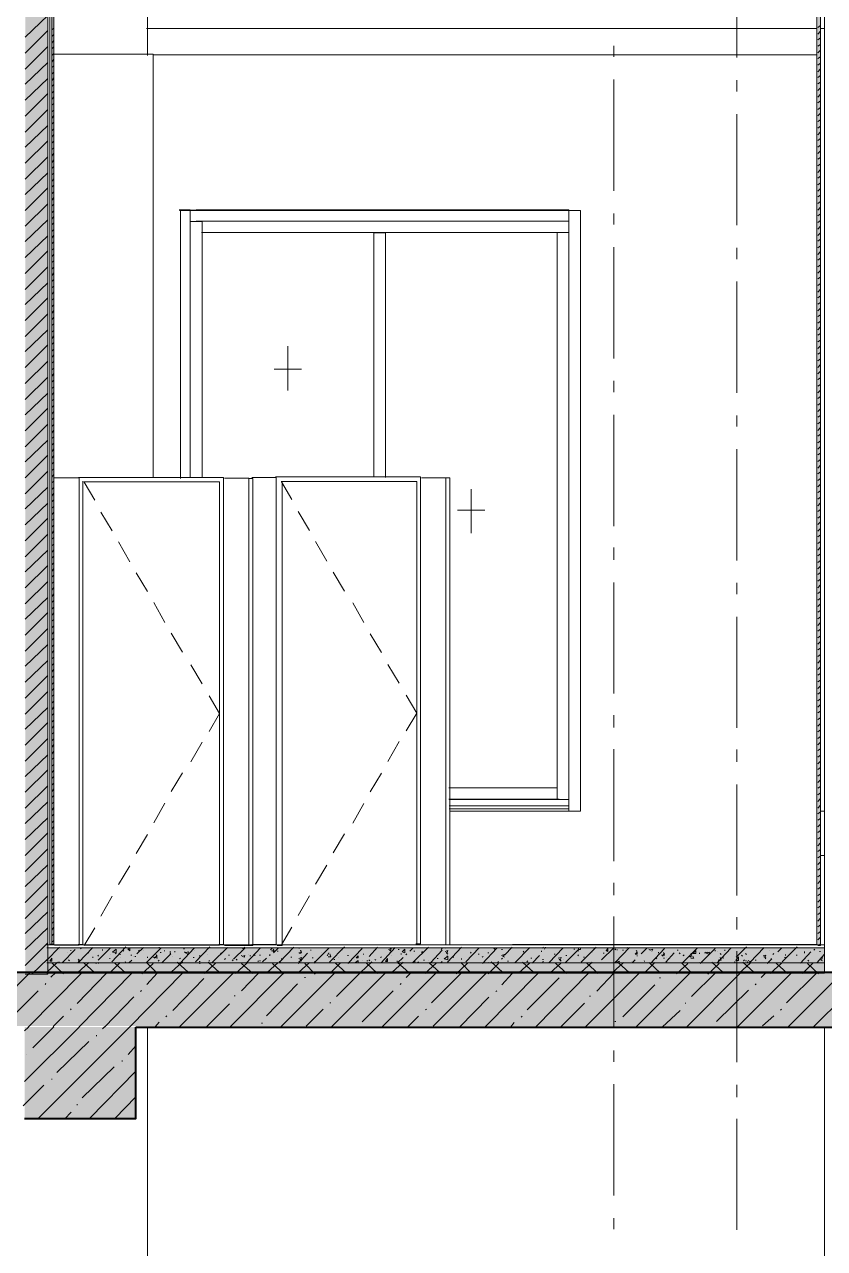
# Model space of a CAD drawing. Header units: millimetres. Extents: x -135211 to 49383, y -8033 to 228499.
# Drawn here: x -58795 to -55198, y 5476 to 10979 of the extents above; entities that cross this region are included whole.
import ezdxf

# ---------------------------------------------------------------- set-up
doc = ezdxf.new("R2010")
doc.units = ezdxf.units.MM
doc.layers.add('PDF _Геометрия', color=7, linetype='Continuous', true_color=0x1d1d1d)
doc.layers.add('PDF _Сплошная заливка', color=7, linetype='Continuous', true_color=0xffffff)

msp = doc.modelspace()

# ---------------------------------------------------------------- hatches: boundary and pattern name
at = {"layer": 'PDF _Сплошная заливка', "transparency": 33554559}
h = msp.add_hatch(color=256, dxfattribs=at)
h.paths.add_polyline_path([(-90915, 6475.5), (-90915, 6713.8), (-103545.3, 6713.8), (-103545.3, 6475.5)])
h.paths.add_polyline_path([(-5796.5, 6475.5), (-5796.5, 6713.8), (-26352.2, 6713.8), (-26352.2, 6475.5)])
h.paths.add_polyline_path([(-26398.8, 6475.5), (-26398.8, 6713.8), (-50899.8, 6713.8), (-50899.8, 6475.5)])
h.paths.add_polyline_path([(-50950.6, 6475.5), (-50950.6, 6713.8), (-77648.6, 6713.8), (-77648.6, 6475.5)])
h.paths.add_polyline_path([(-79718.6, 6475.5), (-79718.6, 6713.8), (-80167.3, 6713.8), (-80167.3, 6475.5)])
h.paths.add_polyline_path([(-80366.2, 6475.5), (-80366.2, 6713.8), (-82698.6, 6713.8), (-82698.6, 6475.5)])
h.paths.add_polyline_path([(-82897.6, 6475.5), (-82897.6, 6713.8), (-83397.1, 6713.8), (-83397.1, 6475.5)])

# ---------------------------------------------------------------- linework, layer by layer
at = {"layer": 'PDF _Геометрия', "color": 7, "lineweight": 9}
for points in [[(-58292.8, 11536.9), (-58242.2, 11536.9), (-58242.2, 10838.8), (-58242.2, 10957), (-58242.2, 11536.9)], [(-56599.9, 6842.4), (-55232.8, 6842.4), (-55232.8, 11540.9), (-58247, 11540.9)], [(-55228.1, 6837.8), (-55215.2, 6837.8), (-55215.2, 11536.9), (-55228.1, 11536.9)], [(-55215.2, 8941.2), (-55215.2, 6841.6), (-55215.2, 11540.3), (-55219.5, 11540.3)], [(-55214.4, 11540.1), (-55197.7, 11540.1), (-55197.7, 7209.4)], [(-55592.5, 10830.5), (-55592.5, 11330)], [(-58791.2, 6709.9), (-58689.7, 6709.9), (-58689.7, 11129.8), (-58791.2, 11129.8)], [(-55197.7, 11133.8), (-55197.7, 6714), (-58694.2, 6714)], [(-58680.9, 11136.8), (-58680.9, 6844.4)], [(-58680.9, 6844.1), (-58672.2, 6844.1), (-58672.2, 11136.5), (-58680.9, 11136.5)], [(-58672.1, 6843.7), (-58663.4, 6843.7), (-58663.4, 11136.2), (-58672.1, 11136.2)], [(-55197.7, 10960.1), (-55214.4, 10960.1), (-55197.7, 10960.1), (-55197.7, 7442.5), (-55214.4, 7442.5)], [(-58215.9, 8944.8), (-58215.9, 10845.4), (-58664.5, 10845.4)], [(-58663.4, 10843.9), (-58663.4, 9904.6)], [(-55232.8, 10842.5), (-58213, 10842.5)], [(-56145.3, 10832.7), (-56145.3, 10883.3)], [(-55232.8, 10592.8), (-55232.8, 10893.2)], [(-55219.5, 6841.6), (-55215.2, 6841.6), (-55215.2, 10842.2)], [(-55215.2, 10892.9), (-55215.2, 10592.4)], [(-55197.7, 10591.6), (-55197.7, 10892.1)], [(-56145.3, 10231.3), (-56145.3, 10731.1)], [(-55592.5, 10678.2), (-55592.5, 10728.6)], [(-55592.5, 10076.8), (-55592.5, 10576.3)], [(-58049.2, 10145.2), (-58049.2, 10069.1), (-58049.2, 8943.1), (-58049.2, 10069.1), (-58049.2, 10094.5), (-58049.2, 10145.2), (-58099.9, 10145.2)], [(-56345.4, 10143.1), (-56294.4, 10143.1), (-56294.4, 10067.1), (-56294.4, 8793.1), (-56294.4, 7518.6), (-56294.4, 7442.7), (-56294.4, 10143.1), (-58097.9, 10143.1), (-56294.4, 10143.1), (-56294.4, 7442.7), (-56882.8, 7442.7)], [(-58093.1, 10139.5), (-58093.1, 10063), (-58093.1, 8937.2)], [(-58022.9, 10144.7), (-58048.3, 10144.7)], [(-57198.1, 10144.9), (-58023.5, 10144.9)], [(-56373.4, 10145.7), (-57198.8, 10145.7)], [(-56372.5, 10144.9), (-56347.1, 10144.9), (-56347.1, 10093.9), (-56372.5, 10093.9)], [(-56347.1, 7444.4), (-56347.1, 7520.3), (-56347.1, 8794.4), (-56347.1, 10068.9), (-56347.1, 10144.9)], [(-56145.3, 10079.1), (-56145.3, 10129.7)], [(-58022.9, 10093.5), (-58048.3, 10093.5)], [(-57996.6, 10042.3), (-57996.6, 10093.1), (-58047.3, 10093.1)], [(-58023.5, 10094.1), (-57198.1, 10094.1), (-57998.3, 10094.1)], [(-57996.6, 10093.1), (-57996.6, 10067.7), (-57996.6, 8941.4)], [(-56373.4, 10094.8), (-57198.8, 10094.8)], [(-57197.7, 10093.9), (-56347.1, 10093.9), (-56347.1, 10043.5), (-57197.7, 10043.5)], [(-57198.1, 10043.7), (-57998.3, 10043.7)], [(-57224.5, 10044.2), (-57224.5, 8943.6)], [(-57222.7, 10042.8), (-57171.8, 10042.8), (-57171.8, 8941.9)], [(-56886.5, 7547.4), (-56399.7, 7547.4), (-56399.7, 7496.5), (-56886.5, 7496.5), (-56399.7, 7496.5), (-56399.7, 8796.1), (-56399.7, 10044.9)], [(-56398, 10043.5), (-56347.1, 10043.5), (-56347.1, 8794.4), (-56347.1, 7494.8), (-56884.6, 7494.8)], [(-56145.3, 9477.7), (-56145.3, 9977.5)], [(-55592.5, 9924.4), (-55592.5, 9975.3)], [(-55592.5, 9323.5), (-55592.5, 9823)], [(-57610.5, 9532.8), (-57610.5, 9333.8)], [(-57549.1, 9429.5), (-57671.6, 9429.5)], [(-56145.3, 9325.5), (-56145.3, 9376.1)], [(-56145.3, 8724.1), (-56145.3, 9223.9)], [(-55592.5, 9171.1), (-55592.5, 9221.6)], [(-55592.5, 8569.7), (-55592.5, 9069.2)], [(-58694.2, 6828.4), (-55197.7, 6828.4), (-55197.7, 6841.3), (-55197.7, 8940.9)], [(-58663.4, 8943.3), (-58663.4, 6843.7)], [(-58659.3, 6840.4), (-58549.3, 6840.4), (-58549.3, 8940), (-58659.3, 8940)], [(-58531.8, 6843.3), (-58531.8, 8926), (-58531.8, 6843.3), (-58552.9, 6843.3)], [(-58552, 8942.1), (-57900.1, 8942.1), (-57900.1, 6842.7), (-57921.3, 6842.7)], [(-58549.3, 6840.4), (-58549.3, 8940)], [(-58527.3, 6839.4), (-57917.6, 6839.4), (-57917.6, 8922.2), (-58527.3, 8922.2), (-57917.6, 8922.2), (-57917.6, 6839.4)], [(-58525.9, 8920.9), (-58479.1, 8840.2)], [(-57900.1, 6842.7), (-57900.1, 8942.1)], [(-57896.1, 6838.7), (-57786, 6838.7), (-57786, 8938.5), (-57896.1, 8938.5)], [(-57785.6, 6838.4), (-57768.4, 6838.4), (-57768.4, 8938.2), (-57785.6, 8938.2)], [(-57773, 6842.8), (-57663.2, 6842.8), (-57663.2, 8942.3), (-57773, 8942.3)], [(-57666, 8944.6), (-57013.9, 8944.6), (-57013.9, 6845.3), (-57034.9, 6845.3)], [(-57663.2, 6842.8), (-57663.2, 8942.3)], [(-57636.8, 6838.2), (-57636.8, 8920.8), (-57636.8, 6838.2), (-57658.2, 6838.2)], [(-57640.8, 6841.6), (-57031.4, 6841.6), (-57031.4, 8924.6), (-57640.8, 8924.6), (-57031.4, 8924.6), (-57031.4, 6841.6)], [(-57639.4, 8923.1), (-57593, 8842.8)], [(-57013.9, 6845.3), (-57013.9, 8944.6)], [(-57009.8, 6841.4), (-56899.8, 6841.4), (-56899.8, 8941.1), (-57009.8, 8941.1)], [(-56899.1, 6841), (-56882.3, 6841), (-56882.3, 8940.6), (-56899.1, 8940.6)], [(-55232.8, 6842.4), (-55232.8, 8941.9)], [(-56785.8, 8890.4), (-56785.8, 8691.6)], [(-58451.1, 8786.6), (-58400.2, 8702.2)], [(-57564.6, 8788.9), (-57514, 8704.4)], [(-56724.3, 8795.2), (-56847.3, 8795.2)], [(-58372.2, 8652.6), (-58321.2, 8563.5)], [(-57485.7, 8655), (-57435, 8566.2)], [(-56145.3, 8571.9), (-56145.3, 8627.2)], [(-58292.8, 8514), (-58242.2, 8429.3)], [(-57406.8, 8516.4), (-57356.1, 8431.7)], [(-56145.3, 7971), (-56145.3, 8470.3)], [(-55592.5, 8417.3), (-55592.5, 8468.3)], [(-58213.9, 8379.7), (-58163.3, 8290.9)], [(-57319.1, 8378.1), (-57268.3, 8289.6)], [(-55592.5, 7816.4), (-55592.5, 8315.9)], [(-58135, 8241.7), (-58084.3, 8156.9)], [(-57240.2, 8240.1), (-57189.4, 8155.3)], [(-58047.3, 8099.3), (-57996.6, 8014.4)], [(-57161.3, 8101.5), (-57110.4, 8017)], [(-57964.3, 7960.9), (-57917.6, 7880.6), (-57964.3, 7800.2)], [(-57078.2, 7963.7), (-57031.4, 7883.3), (-57078.2, 7802.9)], [(-56145.3, 7818.3), (-56145.3, 7873.6)], [(-57996.6, 7751.8), (-58047.3, 7663.2)], [(-57110.4, 7754.6), (-57161.3, 7665.5)], [(-56145.3, 7217.4), (-56145.3, 7720.9)], [(-55592.5, 7664), (-55592.5, 7718.8)], [(-58084.3, 7614.9), (-58135, 7530.6)], [(-57189.4, 7613.3), (-57240.2, 7528.9)], [(-55592.5, 7062.6), (-55592.5, 7562.1)], [(-56390.9, 7496.2), (-56399.4, 7496.2)], [(-56398, 7494.8), (-56347.1, 7494.8), (-56359.8, 7494.8)], [(-58163.3, 7478.3), (-58213.9, 7389.4)], [(-57268.3, 7476.6), (-57319.1, 7387.7)], [(-56347.1, 7452.8), (-56884.6, 7452.8)], [(-58242.2, 7337), (-58292.8, 7252.4)], [(-57356.1, 7340), (-57406.8, 7255.3)], [(-55197.7, 7243.4), (-55214.4, 7243.4)], [(-58321.2, 7196.3), (-58372.2, 7111.7)], [(-57435, 7198.6), (-57485.7, 7114)], [(-56145.3, 7064.7), (-56145.3, 7120)], [(-58400.2, 7059.6), (-58451.1, 6970.6)], [(-57514, 7061.9), (-57564.6, 6973.2)], [(-56145.3, 6468.1), (-56145.3, 6967.8)], [(-55592.5, 6910.3), (-55592.5, 6965.5)], [(-58479.1, 6918.3), (-58525.9, 6838.1)], [(-57593, 6920.9), (-57639.4, 6840.7)], [(-55197.7, 6841.3), (-58694.2, 6841.3)], [(-58689.7, 6837), (-58689.7, 6824.2), (-58689.7, 6756.6), (-58689.7, 6709.9)], [(-55197.7, 6714), (-55197.7, 6760.5), (-55197.7, 6828.4)], [(-55592.5, 6313.6), (-55592.5, 6813.1)], [(-55197.7, 6760.5), (-58694.2, 6760.5)], [(-58242.2, 3337.2), (-58242.2, 6469.7), (-58242.2, 3337.2), (-58843.3, 3337.2)], [(-58093.1, 6469), (-58292.2, 6469)], [(-55197.7, 3340.5), (-55197.7, 6472.8), (-55197.7, 3340.5), (-58245.8, 3340.5)], [(-55197.7, 6472.8), (-58046.7, 6472.8)], [(-56145.3, 6315.8), (-56145.3, 6366.4)], [(-56145.3, 5714.4), (-56145.3, 6214.2)], [(-55592.5, 6157), (-55592.5, 6211.7)], [(-55592.5, 5559.9), (-55592.5, 6059.4)], [(-56145.3, 5562.2), (-56145.3, 5612.8)]]:
    msp.add_lwpolyline(points, dxfattribs=at)
at = {"layer": 'PDF _Геометрия', "lineweight": 9}
for points in [[(-58791.2, 10922.3), (-58689.7, 11019.6)], [(-58791.2, 10850), (-58689.7, 10952)], [(-58791.2, 10778.3), (-58689.7, 10879.7)], [(-58791.2, 10710.6), (-58689.7, 10808)], [(-58791.2, 10638.4), (-58689.7, 10735.7)], [(-58791.2, 10566.6), (-58689.7, 10668.1)], [(-58791.2, 10494.8), (-58689.7, 10596.3)], [(-58791.2, 10426.7), (-58689.7, 10524.1)], [(-58791.2, 10354.9), (-58689.7, 10456.4)], [(-58791.2, 10283.1), (-58689.7, 10384.6)], [(-58791.2, 10215), (-58689.7, 10312.4)], [(-58791.2, 10143.3), (-58689.7, 10244.7)], [(-58791.2, 10071.5), (-58689.7, 10173)], [(-58791.2, 10003.4), (-58689.7, 10100.7)], [(-58791.2, 9931.6), (-58689.7, 10029)], [(-58791.2, 9859.8), (-58689.7, 9961.3)], [(-58791.2, 9787.6), (-58689.7, 9889.1)], [(-58791.2, 9719.9), (-58689.7, 9817.3)], [(-58791.2, 9647.7), (-58689.7, 9749.6)], [(-58791.2, 9575.9), (-58689.7, 9677.4)], [(-58791.2, 9508.3), (-58689.7, 9605.6)], [(-58791.2, 9436), (-58689.7, 9538)], [(-58791.2, 9364.2), (-58689.7, 9465.7)], [(-58791.2, 9292.5), (-58689.7, 9394)], [(-58791.2, 9224.4), (-58689.7, 9321.7)], [(-58791.2, 9152.6), (-58689.7, 9254.1)], [(-58791.2, 9080.8), (-58689.7, 9182.3)], [(-58791.2, 9012.7), (-58689.7, 9110.1)], [(-58791.2, 8940.9), (-58689.7, 9042.4)], [(-58791.2, 8869.1), (-58689.7, 8970.6)], [(-58791.2, 8801), (-58689.7, 8898.4)], [(-58791.2, 8729.2), (-58689.7, 8826.6)], [(-58791.2, 8657.5), (-58689.7, 8759)], [(-58791.2, 8585.2), (-58689.7, 8686.7)], [(-58791.2, 8517.6), (-58689.7, 8615)], [(-58791.2, 8445.8), (-58689.7, 8547.3)], [(-58791.2, 8373.6), (-58689.7, 8475.1)], [(-58791.2, 8305.9), (-58689.7, 8403.3)], [(-58791.2, 8234.1), (-58689.7, 8335.6)], [(-58791.2, 8161.9), (-58689.7, 8263.4)], [(-58791.2, 8094.2), (-58689.7, 8191.6)], [(-58791.2, 8022.5), (-58689.7, 8119.8)], [(-58791.2, 7950.2), (-58689.7, 8051.7)], [(-58791.2, 7878.5), (-58689.7, 7980)], [(-58791.2, 7810.8), (-58689.7, 7908.2)], [(-58791.2, 7738.6), (-58689.7, 7840.1)], [(-58791.2, 7666.8), (-58689.7, 7768.3)], [(-58791.2, 7598.7), (-58689.7, 7696.1)], [(-58791.2, 7526.9), (-58689.7, 7628.4)], [(-58791.2, 7455.1), (-58689.7, 7556.6)], [(-58791.2, 7387), (-58689.7, 7484.4)], [(-58791.2, 7315.2), (-58689.7, 7412.6)], [(-58791.2, 7243.5), (-58689.7, 7344.9)], [(-58791.2, 7171.2), (-58689.7, 7272.7)], [(-58791.2, 7103.6), (-58689.7, 7200.9)], [(-58791.2, 7031.8), (-58689.7, 7133.3)], [(-58791.2, 6959.6), (-58689.7, 7061)], [(-58791.2, 6891.9), (-58689.7, 6989.3)], [(-58791.2, 6820.1), (-58689.7, 6917.5)], [(-58791.2, 6747.9), (-58689.7, 6849.4)], [(-58696.6, 6771.2), (-58637.1, 6830.2)], [(-58551.6, 6761.9), (-58487.9, 6829.3)], [(-58544.7, 6827.2), (-58540.6, 6823.1)], [(-58464, 6771.7), (-58409, 6826.8)], [(-58402.1, 6764.6), (-58338.8, 6832.5)], [(-58289.2, 6800), (-58259.8, 6829.9)], [(-58286.1, 6826.6), (-58286.1, 6826.6)], [(-58248.5, 6759.7), (-58180.8, 6827.4)], [(-58189.6, 6827.2), (-58189.6, 6831.3)], [(-58110.6, 6828.9), (-58110.6, 6828.9)], [(-58095.3, 6758.4), (-58031.7, 6826.2)], [(-58025.2, 6764.4), (-57961.5, 6831.8)], [(-57950.4, 6761.4), (-57882.5, 6829.4)], [(-57854.4, 6776.2), (-57803.5, 6826.6), (-57816, 6826.6)], [(-57812.3, 6822.7), (-57812.3, 6827.3)], [(-57803.5, 6826.6), (-57807.7, 6830.8)], [(-57796.8, 6760.8), (-57733.4, 6828.4)], [(-57689, 6818.1), (-57680.7, 6826.4)], [(-57675.7, 6804.6), (-57654.4, 6826)], [(-57647.8, 6763.5), (-57584.2, 6831.2)], [(-57562, 6826.2), (-57557.9, 6826.2)], [(-57494.1, 6758.7), (-57426.3, 6826.1)], [(-57424, 6763.9), (-57356.1, 6831.8)], [(-57340.5, 6757.9), (-57277.1, 6825.4)], [(-57245.1, 6788.5), (-57206.9, 6830.9)], [(-57191.4, 6760.8), (-57127.9, 6828.5)], [(-57158.1, 6820.7), (-57145.5, 6824.9), (-57149.7, 6816)], [(-57061.6, 6813.2), (-57049, 6825.8)], [(-57046.6, 6763.4), (-56978.8, 6831.2)], [(-56921.6, 6820.8), (-56917.4, 6825)], [(-56899.8, 6825), (-56899.8, 6825)], [(-56893.4, 6762.8), (-56829.6, 6830.2)], [(-56809.8, 6764.3), (-56750.7, 6828.1)], [(-56735.1, 6757.5), (-56671.7, 6825.6)], [(-56684.7, 6825.5), (-56680.5, 6821.3)], [(-56635.3, 6796.9), (-56601.5, 6830.7)], [(-56590.3, 6760.8), (-56522.5, 6828.5)], [(-56465.4, 6825.8), (-56461.1, 6830)], [(-56456.6, 6821.6), (-56452.3, 6830.1)], [(-56437, 6759.8), (-56373.4, 6827.3)], [(-56303.2, 6821.1), (-56303.2, 6825.3)], [(-56302.9, 6820.7), (-56294.4, 6820.7), (-56294.4, 6825)], [(-56291.8, 6762.8), (-56224.2, 6830.3)], [(-56233, 6826.4), (-56233, 6822.1)], [(-56200.1, 6773), (-56145.3, 6827.8)], [(-56138.5, 6761.9), (-56075.1, 6829.6)], [(-56088.1, 6825.7), (-56083.8, 6829.9)], [(-56021.7, 6801.4), (-55996.1, 6826.9)], [(-55980.7, 6756.6), (-55917.1, 6824.4)], [(-55835.9, 6759.7), (-55768, 6827.2)], [(-55756.5, 6757), (-55689, 6825)], [(-55682.1, 6758.5), (-55618.8, 6826.6)], [(-55618.8, 6826.1), (-55618.8, 6826.1)], [(-55595.3, 6785.4), (-55548.6, 6831.6)], [(-55533.1, 6761.7), (-55469.6, 6829.4)], [(-55407.4, 6810.2), (-55390.7, 6826.9)], [(-55388.3, 6764.5), (-55320.5, 6832.3)], [(-58761.5, 6709.9), (-58689.7, 6777.6)], [(-58689.7, 6807.3), (-58689.7, 6807.3)], [(-58637.1, 6822), (-58637.1, 6822)], [(-58626, 6760.5), (-58566.9, 6819.6)], [(-58602, 6808.2), (-58602, 6808.2)], [(-58597.3, 6773.9), (-58593.2, 6769.8)], [(-58588.6, 6815.7), (-58584.4, 6815.7)], [(-58553.5, 6772.6), (-58549.3, 6776.7)], [(-58553.5, 6763.9), (-58549.3, 6772.1), (-58549.3, 6763.9)], [(-58540.6, 6823.1), (-58540.6, 6823.1)], [(-58509.6, 6804.7), (-58505.5, 6804.7)], [(-58487.9, 6787.6), (-58487.9, 6783)], [(-58465.7, 6790.2), (-58461.6, 6794.3)], [(-58444, 6819.8), (-58444, 6815.7)], [(-58413.1, 6780), (-58409, 6780)], [(-58409, 6797.4), (-58409, 6797.4)], [(-58386.8, 6804.7), (-58382.6, 6800.6)], [(-58365.1, 6795.8), (-58365.1, 6799.9)], [(-58365.1, 6783), (-58365.1, 6783)], [(-58351.7, 6816.3), (-58347.5, 6812.2)], [(-58325.3, 6760), (-58312.4, 6772.4)], [(-58316.6, 6794), (-58312.4, 6794)], [(-58303.7, 6789.1), (-58303.7, 6789.1)], [(-58299, 6788.8), (-58294.9, 6788.8)], [(-58281.5, 6813.4), (-58277.3, 6817.6)], [(-58259.8, 6817), (-58259.8, 6817)], [(-58242.2, 6787), (-58242.2, 6782.9)], [(-58220.1, 6786.6), (-58215.9, 6786.6)], [(-58215.4, 6785.1), (-58198.4, 6781), (-58202.5, 6798)], [(-58211.3, 6781.4), (-58198.4, 6793.9)], [(-58193.7, 6767.8), (-58189.6, 6772.4)], [(-58185, 6806.2), (-58180.8, 6806.2)], [(-58175.2, 6762), (-58137, 6800.2)], [(-58167.4, 6813.5), (-58163.3, 6813.5)], [(-58141.1, 6809), (-58137, 6809)], [(-58141.1, 6804.4), (-58137, 6804.4)], [(-58128.2, 6787.1), (-58128.2, 6787.1)], [(-58119.4, 6808.5), (-58119.4, 6812.6)], [(-58097.2, 6777.7), (-58093.1, 6781.9)], [(-58079.7, 6823.3), (-58075.5, 6823.3)], [(-58075.1, 6810.2), (-58066.8, 6801.9)], [(-58070.9, 6806.2), (-58058, 6810.4), (-58062.1, 6797.5)], [(-58070.9, 6806.5), (-58066.8, 6806.5)], [(-58035.8, 6783.8), (-58031.7, 6783.8)], [(-58031.7, 6817.9), (-58031.7, 6817.9)], [(-58009.5, 6791.4), (-58005.3, 6791.4)], [(-57970.3, 6798.8), (-57970.3, 6798.8)], [(-57935.2, 6776.1), (-57935.2, 6776.1)], [(-57913, 6800.9), (-57908.8, 6805)], [(-57895.4, 6775), (-57891.3, 6779.2)], [(-57877.9, 6795.4), (-57873.7, 6795.4)], [(-57860.4, 6773.7), (-57856.2, 6769.6)], [(-57842.8, 6777), (-57838.6, 6772.9)], [(-57821.1, 6814.5), (-57821.1, 6814.5)], [(-57820.6, 6793.1), (-57812.3, 6788.4)], [(-57816, 6788.7), (-57803.5, 6792.9), (-57807.7, 6784.5)], [(-57786, 6796.2), (-57786, 6796.2)], [(-57781.4, 6792.3), (-57777.2, 6792.3)], [(-57759.7, 6795.6), (-57759.7, 6791)], [(-57746.3, 6769.8), (-57742.1, 6765.6)], [(-57737.5, 6795.1), (-57733.4, 6795.1)], [(-57737.5, 6769.1), (-57733.4, 6769.1)], [(-57724.2, 6764), (-57707, 6780.6)], [(-57689.5, 6792.8), (-57693.7, 6792.8), (-57689.5, 6797)], [(-57684.4, 6813.8), (-57671.9, 6813.8), (-57676.1, 6822.1)], [(-57676.1, 6809.1), (-57671.9, 6813.3)], [(-57658.6, 6813), (-57654.4, 6813)], [(-57641, 6778.8), (-57636.8, 6778.8)], [(-57597.1, 6785.5), (-57593, 6785.5)], [(-57565, 6757.8), (-57522.8, 6804.3)], [(-57561.6, 6804.7), (-57549.1, 6804.7), (-57553.3, 6817.7)], [(-57561.6, 6779.6), (-57549.1, 6783.8), (-57553.3, 6770.8)], [(-57557.5, 6801), (-57549.1, 6813.5)], [(-57557.5, 6775.4), (-57549.1, 6767.1)], [(-57549.1, 6792.6), (-57549.1, 6792.6)], [(-57509.4, 6816.5), (-57505.2, 6816.5)], [(-57500.6, 6782), (-57496.5, 6782)], [(-57461.4, 6806.1), (-57461.4, 6806.1)], [(-57434.6, 6792.2), (-57426.3, 6804.7)], [(-57430, 6787.9), (-57417.5, 6787.9), (-57421.7, 6800.4)], [(-57404.1, 6774.6), (-57399.9, 6774.6)], [(-57382.4, 6782.3), (-57382.4, 6782.3)], [(-57364.8, 6816.1), (-57364.8, 6816.1)], [(-57342.7, 6793), (-57338.5, 6793)], [(-57312.2, 6775.5), (-57312.2, 6775.5)], [(-57307.2, 6762.2), (-57294.6, 6770.6), (-57294.6, 6762.2)], [(-57277.1, 6770.5), (-57277.1, 6770.5)], [(-57272.5, 6799.2), (-57268.3, 6799.2)], [(-57255, 6769.7), (-57250.8, 6769.7)], [(-57246.2, 6773.4), (-57242, 6769.2)], [(-57219.9, 6775.9), (-57215.7, 6771.8)], [(-57193.6, 6783.7), (-57189.4, 6787.9)], [(-57154.3, 6808.6), (-57154.3, 6808.6)], [(-57153.9, 6816.5), (-57145.5, 6812.3)], [(-57145.5, 6795), (-57145.5, 6795)], [(-57118.1, 6759.7), (-57092.8, 6784.9)], [(-57114.6, 6819.5), (-57110.4, 6819.5)], [(-57101.6, 6797.6), (-57101.6, 6801.8)], [(-57079.5, 6796.9), (-57075.3, 6801.2)], [(-57048.6, 6761.7), (-57040.2, 6770.2), (-57040.2, 6761.7)], [(-57044.4, 6812.7), (-57040.2, 6812.7)], [(-57009.3, 6807), (-57005.1, 6811.2)], [(-57000.5, 6772.8), (-56996.3, 6772.8)], [(-56978.8, 6772.3), (-56978.8, 6772.3)], [(-56968.4, 6761.9), (-56917.4, 6816.6)], [(-56939.1, 6779.2), (-56934.9, 6779.2)], [(-56903.7, 6811), (-56891, 6815.2), (-56895.3, 6802.6)], [(-56899.5, 6807.2), (-56891, 6798.8)], [(-56895.3, 6790.4), (-56891, 6790.4)], [(-56868.9, 6785.2), (-56864.7, 6785.2)], [(-56829.6, 6775.4), (-56829.6, 6779.6)], [(-56790, 6808.3), (-56785.8, 6804.1)], [(-56754.9, 6798.5), (-56750.7, 6798.5)], [(-56737.3, 6785), (-56733.1, 6789.2)], [(-56711, 6805.2), (-56706.8, 6805.2)], [(-56649.6, 6819.6), (-56645.4, 6819.6)], [(-56649.6, 6777.4), (-56645.4, 6781.6)], [(-56649.3, 6793.8), (-56636.6, 6798.1), (-56640.8, 6789.6)], [(-56645.4, 6799), (-56645.4, 6799)], [(-56645.1, 6790.1), (-56636.6, 6785.9)], [(-56553.1, 6808.5), (-56548.9, 6812.8)], [(-56535.5, 6764.9), (-56531.3, 6769.2)], [(-56518, 6781.5), (-56513.8, 6781.5)], [(-56512.6, 6759.3), (-56478.7, 6793.1)], [(-56469.9, 6809.2), (-56469.9, 6813.5)], [(-56465.4, 6775.4), (-56461.1, 6775.4)], [(-56412.7, 6799), (-56408.5, 6799)], [(-56394.9, 6781), (-56382.1, 6784.7), (-56386.4, 6772.5)], [(-56390.6, 6776.7), (-56382.1, 6768.2)], [(-56373.4, 6776.8), (-56373.4, 6776.8)], [(-56362.6, 6761.2), (-56303.2, 6820.6)], [(-56360.1, 6792.6), (-56355.8, 6792.6)], [(-56325, 6821.3), (-56320.7, 6821.3)], [(-56307.4, 6816.8), (-56303.2, 6812.6)], [(-56307.4, 6791.4), (-56303.2, 6795.6)], [(-56281.1, 6786.1), (-56276.9, 6786.1)], [(-56246, 6809.7), (-56241.8, 6809.7)], [(-56193.4, 6803.9), (-56189.1, 6803.9)], [(-56140.7, 6822.8), (-56136.5, 6818.5)], [(-56132, 6818.7), (-56127.7, 6818.7)], [(-56105.6, 6817.8), (-56101.4, 6817.8)], [(-56061.5, 6761), (-56048.7, 6773.8)], [(-56044.2, 6815.6), (-56040, 6811.4)], [(-56040, 6789.6), (-56040, 6793.8)], [(-56013.6, 6772.1), (-56013.6, 6772.1)], [(-55987.1, 6821.6), (-55978.5, 6817.4)], [(-55982.6, 6817.6), (-55969.8, 6821.8), (-55974, 6813.3)], [(-55956.5, 6778.6), (-55952.2, 6782.9)], [(-55943.4, 6808.2), (-55943.4, 6803.9)], [(-55929.9, 6794.1), (-55917.1, 6794.1), (-55921.4, 6806.9)], [(-55925.7, 6790.3), (-55917.1, 6803.1)], [(-55921.4, 6781.7), (-55917.1, 6781.7)], [(-55911.2, 6762.8), (-55873.3, 6805.5)], [(-55908.4, 6785.7), (-55908.4, 6785.7)], [(-55899.6, 6781.2), (-55899.6, 6781.2)], [(-55860, 6817.3), (-55855.7, 6817.3)], [(-55851.2, 6804.7), (-55846.9, 6800.5)], [(-55838.2, 6792.1), (-55838.2, 6792.1)], [(-55833.7, 6791.4), (-55829.4, 6795.7)], [(-55802.8, 6785.6), (-55794.3, 6793.7)], [(-55798.6, 6802.7), (-55794.3, 6798.4)], [(-55798.3, 6781.6), (-55785.5, 6781.6), (-55789.8, 6789.6)], [(-55759.2, 6805.5), (-55759.2, 6801.3)], [(-55737.2, 6805.3), (-55732.9, 6805.3)], [(-55732.7, 6808.8), (-55724.1, 6800.3)], [(-55728.4, 6805), (-55724.1, 6808.8)], [(-55728.2, 6804.3), (-55715.3, 6808.6), (-55719.6, 6796.3)], [(-55689, 6816.5), (-55689, 6812.2)], [(-55680.2, 6812), (-55680.2, 6812)], [(-55675.5, 6772.5), (-55662.7, 6772.5), (-55667, 6784.9)], [(-55671.2, 6768.7), (-55662.7, 6781.1)], [(-55667, 6802), (-55662.7, 6797.7)], [(-55653.9, 6784.7), (-55653.9, 6780.4)], [(-55645.1, 6814.4), (-55645.1, 6818.7)], [(-55570.5, 6794.9), (-55566.2, 6790.6)], [(-55561.7, 6768.9), (-55557.4, 6773.2)], [(-55552.9, 6802.1), (-55548.6, 6797.8)], [(-55544.1, 6763.8), (-55539.8, 6772.4)], [(-55509, 6771.6), (-55504.7, 6771.6)], [(-55473.9, 6791.3), (-55469.6, 6791.3)], [(-55473.8, 6791.1), (-55460.9, 6795.4), (-55465.2, 6786.8)], [(-55469.5, 6787.3), (-55460.9, 6783), (-55465.2, 6778.7)], [(-55455.5, 6756.7), (-55434.6, 6778.1), (-55438.8, 6778.1)], [(-55443.3, 6816), (-55443.3, 6816)], [(-55430.1, 6798), (-55425.8, 6802.3)], [(-55377.4, 6784.1), (-55373.1, 6784.1)], [(-55373.1, 6792.7), (-55373.1, 6797)], [(-55324.8, 6795), (-55320.5, 6795)], [(-55305.5, 6759.1), (-55259.1, 6809.8)], [(-55289.7, 6810.2), (-55285.4, 6810.2)], [(-55289.7, 6805.9), (-55285.4, 6805.9)], [(-55285.4, 6784.4), (-55285.4, 6784.4)], [(-55272.2, 6771.7), (-55267.8, 6767.8)], [(-55245.8, 6817.6), (-55241.5, 6821.9)], [(-55231.6, 6760.5), (-55197.7, 6798.8)], [(-55219.5, 6811.9), (-55215.2, 6811.9)], [(-55219.3, 6777.8), (-55206.4, 6782.1), (-55210.7, 6773.5)], [(-55215, 6774), (-55206.4, 6769.7)], [(-59009.8, 6475.2), (-58768.7, 6716.3)], [(-58696.6, 6716.2), (-58645.9, 6762.9)], [(-58675.7, 6695.6), (-58654.6, 6716.6)], [(-58619.5, 6711.4), (-58670.3, 6758.1)], [(-58641.2, 6763), (-58637.1, 6763)], [(-58556.3, 6715.8), (-58505.5, 6762.1)], [(-58479.1, 6714.8), (-58530, 6761.5)], [(-58479.1, 6761.5), (-58479.1, 6761.5)], [(-58474.4, 6756.7), (-58461.6, 6761.3), (-58461.6, 6756.7)], [(-58411.5, 6715), (-58365.1, 6761.4)], [(-58338.8, 6714), (-58389.7, 6760.9)], [(-58342.9, 6765.5), (-58338.8, 6760.9)], [(-58321.2, 6472.4), (-58084.3, 6713.9)], [(-58266.5, 6710.2), (-58215.9, 6756.7)], [(-58244.9, 6662.7), (-58198.4, 6713.3), (-58244.9, 6760.3)], [(-58135, 6717.6), (-58084.3, 6764.1)], [(-58058, 6716.8), (-58108.7, 6763.3)], [(-58097.5, 6472.8), (-57856.2, 6714.1)], [(-58009.5, 6766), (-58005.3, 6766)], [(-58009.5, 6757.7), (-58005.3, 6761.9), (-58005.3, 6757.7)], [(-57986, 6712.9), (-57935.2, 6759.5)], [(-57917.6, 6716.1), (-57968.4, 6762.8)], [(-57965.6, 6768.5), (-57961.5, 6768.5)], [(-57869.2, 6473.6), (-57628.1, 6714.7)], [(-57865, 6761.5), (-57865, 6761.5)], [(-57845.7, 6712.2), (-57794.8, 6758.9)], [(-57768.4, 6711.6), (-57819.4, 6757.8)], [(-57818.5, 6634.1), (-57742.1, 6714.2)], [(-57705.4, 6715.6), (-57654.4, 6762)], [(-57628.1, 6711), (-57679.1, 6757.3)], [(-57649.8, 6766.5), (-57645.6, 6762.3)], [(-57641.3, 6473.7), (-57399.9, 6715.1)], [(-57564.6, 6715), (-57514, 6761.4)], [(-57562, 6767.2), (-57557.9, 6763)], [(-57487.7, 6709.9), (-57534.1, 6756.8)], [(-57491.9, 6765.2), (-57487.7, 6765.2)], [(-57420.1, 6714.3), (-57373.6, 6760.8)], [(-57413, 6474.3), (-57171.8, 6715.4)], [(-57347.3, 6713.5), (-57398, 6760)], [(-57391.6, 6609.4), (-57285.9, 6715.1)], [(-57303.4, 6758.6), (-57303.4, 6758.6)], [(-57284, 6717.4), (-57233.2, 6764)], [(-57206.9, 6712.9), (-57257.7, 6759.1)], [(-57185.1, 6474.6), (-56943.7, 6716)], [(-57143.7, 6716.7), (-57092.8, 6763.4)], [(-57119.2, 6768.7), (-57119.2, 6764.5)], [(-57066.5, 6716.1), (-57117.4, 6762.3)], [(-57078.8, 6694.6), (-57057.8, 6715.6)], [(-57026.9, 6765.4), (-57022.7, 6761.2)], [(-56994.7, 6711.8), (-56943.7, 6758.6)], [(-56926.1, 6715.5), (-56977.2, 6761.9)], [(-56965, 6580.5), (-56829.6, 6715.9)], [(-56956.8, 6474.8), (-56715.6, 6716.5)], [(-56921.6, 6761.9), (-56917.4, 6766.1)], [(-56853.9, 6711.2), (-56803.3, 6758.1)], [(-56785.8, 6714.5), (-56832.2, 6761.4)], [(-56709.4, 6710.6), (-56662.9, 6757.5)], [(-56706.8, 6762.5), (-56706.8, 6762.5)], [(-56706.8, 6762.5), (-56706.8, 6762.5)], [(-56645.4, 6717.7), (-56696.1, 6764.7)], [(-56667.1, 6761.3), (-56662.9, 6765.5)], [(-56623.3, 6768.1), (-56619, 6768.1)], [(-56573.3, 6714.2), (-56522.5, 6760.8)], [(-56505, 6717.1), (-56555.8, 6763.7)], [(-56465.4, 6762.7), (-56461.1, 6766.9)], [(-56433.1, 6713.6), (-56382.1, 6759.8)], [(-56355.8, 6712.4), (-56406.7, 6759.1)], [(-56292.8, 6716.7), (-56241.8, 6763)], [(-56272.7, 6472.5), (-56031.2, 6714)], [(-56215.4, 6711.9), (-56266.5, 6758.6)], [(-56152, 6716), (-56101.4, 6762.4)], [(-56136.5, 6767.9), (-56136.5, 6763.7)], [(-56131.7, 6763.5), (-56118.9, 6767.8), (-56123.2, 6759.3)], [(-56075.1, 6715.1), (-56125.7, 6761.9)], [(-56066.3, 6765.9), (-56066.3, 6765.9)], [(-56044.3, 6472.9), (-55803.1, 6714.2)], [(-56009.1, 6767.6), (-56004.9, 6767.6)], [(-56007.4, 6715.4), (-55961, 6761.8)], [(-55934.7, 6714.5), (-55985.4, 6761)], [(-55862.6, 6710.6), (-55811.8, 6757.2)], [(-55794.3, 6713.9), (-55840.8, 6760.5)], [(-55816.4, 6473.1), (-55574.9, 6714.6)], [(-55795.1, 6608.7), (-55689, 6714.2)], [(-55759.2, 6763.2), (-55759.2, 6763.2)], [(-55722.4, 6710), (-55671.5, 6756.6)], [(-55653.9, 6717.1), (-55704.8, 6763.7)], [(-55601.3, 6762.4), (-55601.3, 6766.7)], [(-55588, 6473.6), (-55346.8, 6714.8)], [(-55582.1, 6713.1), (-55531.1, 6759.8), (-55535.4, 6768.3)], [(-55513.5, 6716.5), (-55564.5, 6763.2)], [(-55552.9, 6768.7), (-55548.6, 6768.7)], [(-55481.9, 6693.8), (-55460.9, 6714.8)], [(-55441.3, 6712.8), (-55390.7, 6759.1)], [(-55364.4, 6711.8), (-55415, 6758.6)], [(-55368.1, 6579.7), (-55232.8, 6715.1)], [(-55360.1, 6474.3), (-55118.7, 6715.2)], [(-55296.7, 6712.1), (-55250.3, 6758.4)], [(-55224, 6711.1), (-55274.7, 6757.5)], [(-58777.8, 6471.7), (-58540.6, 6712.7)], [(-58702.6, 6663.3), (-58698.5, 6667.4)], [(-58557.7, 6577.8), (-58426.5, 6713.2)], [(-58549.5, 6471.9), (-58312.4, 6713.6)], [(-58127.6, 6545.4), (-57987.8, 6689.4)], [(-57706.3, 6521.9), (-57566.6, 6665.7)], [(-57535.7, 6694.4), (-57531.5, 6694.4)], [(-57105.8, 6662.6), (-57101.6, 6666.8)], [(-56724.7, 6471.6), (-56487.4, 6713)], [(-56648, 6662), (-56601.5, 6712.8)], [(-56534.7, 6548.5), (-56390.9, 6692.7)], [(-56496.3, 6471.9), (-56259.3, 6713.1)], [(-56221.4, 6633), (-56145.3, 6713.4)], [(-56105.1, 6516.8), (-55961, 6660.9)], [(-55938.9, 6693.2), (-55934.7, 6693.2)], [(-55509, 6661.4), (-55504.7, 6665.7)], [(-58873.4, 6494.9), (-58733.6, 6634.7)], [(-58435.1, 6471.5), (-58303.7, 6607.1)], [(-58272.7, 6631.6), (-58268.6, 6635.7)], [(-57851.6, 6612.2), (-57847.4, 6612.2)], [(-57276.3, 6494.4), (-57136.7, 6633.9)], [(-56838.2, 6471.1), (-56706.8, 6606.2)], [(-56675.9, 6630.7), (-56671.7, 6635)], [(-56254.8, 6610.8), (-56250.5, 6610.8)], [(-55683.7, 6496.9), (-55539.8, 6637)], [(-55245.5, 6474.1), (-55109.9, 6609.2)], [(-58588.6, 6549.2), (-58584.4, 6553.4)], [(-57979.6, 6469.6), (-57873.7, 6575.4)], [(-57528.8, 6475.6), (-57452.6, 6551.8)], [(-57421.7, 6580.1), (-57417.5, 6580.1)], [(-56991.8, 6548.3), (-56987.6, 6552.5)], [(-56382.6, 6472.7), (-56276.9, 6578.4)], [(-55824.9, 6579.4), (-55820.6, 6579.4)], [(-55395, 6547.6), (-55390.7, 6551.9)], [(-58666.2, 6474.4), (-58619.5, 6520.6)], [(-58158.7, 6517.6), (-58154.5, 6521.7)], [(-57069.4, 6473.3), (-57022.7, 6520)], [(-56561.9, 6516.4), (-56557.6, 6520.7)], [(-56140.7, 6497), (-56136.5, 6497)], [(-55927.1, 6470.6), (-55846.9, 6546.5)], [(-55476.4, 6476.4), (-55425.8, 6522.7)], [(-58794.8, 6226.2), (-58549.3, 6471.7)], [(-58794.4, 6454.6), (-58777.5, 6471.5)], [(-58756.7, 6378.6), (-58663.4, 6471.9)], [(-58731.9, 6061.5), (-58321.2, 6472.2)], [(-58443.5, 6463.5), (-58435.3, 6472.2)], [(-58206.6, 6471.9), (-58189.6, 6493)], [(-57728.7, 6489.7), (-57724.6, 6489.7)], [(-56609.6, 6471.2), (-56592.7, 6492.4)], [(-58649.4, 6267.2), (-58505.5, 6406.5)], [(-58470.4, 6431.1), (-58470.4, 6435.7)], [(-58328.9, 6348.5), (-58294.9, 6386.6)], [(-58786.2, 6349.1), (-58786.2, 6349.1)], [(-58535.5, 6152.8), (-58391.4, 6292.8)], [(-58356.3, 6317), (-58356.3, 6321.1)], [(-58672.2, 6235), (-58672.2, 6239.1)], [(-58502.2, 6060.8), (-58294.9, 6272.6)], [(-58800.5, 6117), (-58707.3, 6210.3)], [(-58558.1, 6120.8), (-58558.1, 6124.9)], [(-58388.2, 6060.8), (-58294.9, 6158.2)], [(-58614.2, 6058.5), (-58584.4, 6088.2)]]:
    msp.add_lwpolyline(points, dxfattribs=at)
at = {"layer": 'PDF _Геометрия', "color": 252, "lineweight": 9, "true_color": 0x878787}
for points in [[(-58672.1, 10954.1), (-58663.4, 10962.8)], [(-55228.1, 10965.6), (-55215.2, 10973.8)], [(-58672.1, 10924.4), (-58663.4, 10933.1)], [(-58672.1, 10895.1), (-58663.4, 10907.5)], [(-55228.1, 10936), (-55215.2, 10948.4)], [(-55228.1, 10910.6), (-55215.2, 10918.7)], [(-58672.1, 10869.5), (-58663.4, 10877.8)], [(-58672.1, 10839.8), (-58663.4, 10848.5)], [(-55228.1, 10880.9), (-55215.2, 10889.1)], [(-55228.1, 10851.3), (-55215.2, 10863.7)], [(-58672.1, 10810.1), (-58663.4, 10822.9)], [(-58672.1, 10784.9), (-58663.4, 10793.2)], [(-55228.1, 10825.9), (-55215.2, 10834.1)], [(-55228.1, 10796.3), (-55215.2, 10804.9)], [(-58672.1, 10755.2), (-58663.4, 10763.9)], [(-58672.1, 10725.5), (-58663.4, 10738.3)], [(-55228.1, 10766.6), (-55215.2, 10779)], [(-55228.1, 10741.2), (-55215.2, 10749.8)], [(-58672.1, 10700.3), (-58663.4, 10708.6)], [(-58672.1, 10670.6), (-58663.4, 10678.8)], [(-55228.1, 10711.6), (-55215.2, 10720.2)], [(-55228.1, 10681.9), (-55215.2, 10694.8)], [(-58672.1, 10640.9), (-58663.4, 10653.7)], [(-58672.1, 10615.7), (-58663.4, 10623.9)], [(-55228.1, 10652.2), (-55215.2, 10665.1)], [(-55228.1, 10626.9), (-55215.2, 10635.5)], [(-58672.1, 10586), (-58663.4, 10594.2)], [(-58672.1, 10556.3), (-58663.4, 10569.1)], [(-55228.1, 10597.2), (-55215.2, 10605.8)], [(-55228.1, 10567.5), (-55215.2, 10580.5)], [(-58672.1, 10530.7), (-58663.4, 10539.3)], [(-55228.1, 10542.2), (-55215.2, 10550.8)], [(-55228.1, 10512.5), (-55215.2, 10521.1)], [(-58672.1, 10501.4), (-58663.4, 10509.6)], [(-58672.1, 10471.7), (-58663.4, 10484.5)], [(-55228.1, 10482.8), (-55215.2, 10495.8)], [(-55228.1, 10457.5), (-55215.2, 10466.1)], [(-58672.1, 10446), (-58663.4, 10454.7)], [(-58672.1, 10416.8), (-58663.4, 10425)], [(-55228.1, 10427.8), (-55215.2, 10436.4)], [(-55228.1, 10398.2), (-55215.2, 10411.1)], [(-58672.1, 10387), (-58663.4, 10399.9)], [(-58672.1, 10357.3), (-58663.4, 10370.1)], [(-55228.1, 10372.8), (-55215.2, 10381.4)], [(-55228.1, 10343.1), (-55215.2, 10351.7)], [(-58672.1, 10331.7), (-58663.4, 10340.4)], [(-58672.1, 10302.4), (-58663.4, 10310.7)], [(-55228.1, 10313.5), (-55215.2, 10326.4)], [(-55228.1, 10288.1), (-55215.2, 10296.7)], [(-58672.1, 10272.7), (-58663.4, 10285.5)], [(-58672.1, 10247.1), (-58663.4, 10255.8)], [(-55228.1, 10258.4), (-55215.2, 10267.1)], [(-55228.1, 10228.8), (-55215.2, 10241.7)], [(-58672.1, 10217.8), (-58663.4, 10226.1)], [(-58672.1, 10188.1), (-58663.4, 10200.9)], [(-55228.1, 10203.4), (-55215.2, 10212)], [(-55228.1, 10173.8), (-55215.2, 10182.4)], [(-58672.1, 10162.5), (-58663.4, 10171.2)], [(-58672.1, 10132.8), (-58663.4, 10141.5)], [(-55228.1, 10144.1), (-55215.2, 10157)], [(-55228.1, 10118.7), (-55215.2, 10127.3)], [(-58672.1, 10103.5), (-58663.4, 10115.9)], [(-58672.1, 10077.9), (-58663.4, 10086.6)], [(-55228.1, 10089.1), (-55215.2, 10097.7)], [(-55228.1, 10059.4), (-55215.2, 10072.3)], [(-58672.1, 10048.2), (-58663.4, 10056.9)], [(-58672.1, 10018.9), (-58663.4, 10031.3)], [(-55228.1, 10029.7), (-55215.2, 10042.6)], [(-58672.1, 9993.3), (-58663.4, 10001.5)], [(-58672.1, 9963.6), (-58663.4, 9972.3)], [(-55228.1, 10004.4), (-55215.2, 10013)], [(-55228.1, 9974.7), (-55215.2, 9983.3)], [(-58672.1, 9933.8), (-58663.4, 9946.6)], [(-58672.1, 9908.7), (-58663.4, 9916.9)], [(-55228.1, 9945), (-55215.2, 9958)], [(-55228.1, 9919.7), (-55215.2, 9928.3)], [(-58672.1, 9879), (-58663.4, 9887.7)], [(-58672.1, 9849.2), (-58663.4, 9862)], [(-55228.1, 9890), (-55215.2, 9898.6)], [(-55228.1, 9860.8), (-55215.2, 9873.3)], [(-58672.1, 9824.1), (-58663.4, 9832.3)], [(-58672.1, 9794.4), (-58663.4, 9802.6)], [(-55228.1, 9835), (-55215.2, 9843.6)], [(-55228.1, 9805.8), (-55215.2, 9813.9)], [(-58672.1, 9764.6), (-58663.4, 9777.4)], [(-58672.1, 9739.5), (-58663.4, 9747.7)], [(-55228.1, 9776.1), (-55215.2, 9788.6)], [(-55228.1, 9750.3), (-55215.2, 9758.9)], [(-58672.1, 9709.8), (-58663.4, 9718)], [(-58672.1, 9680), (-58663.4, 9692.8)], [(-55228.1, 9721.1), (-55215.2, 9729.2)], [(-55228.1, 9691.4), (-55215.2, 9703.9)], [(-58672.1, 9650.3), (-58663.4, 9663.1)], [(-58672.1, 9625.1), (-58663.4, 9633.4)], [(-55228.1, 9666.1), (-55215.2, 9674.2)], [(-55228.1, 9636.4), (-55215.2, 9644.5)], [(-58672.1, 9595.4), (-58663.4, 9603.6)], [(-58672.1, 9565.7), (-58663.4, 9578.5)], [(-55228.1, 9606.7), (-55215.2, 9619.2)], [(-55228.1, 9581.4), (-55215.2, 9589.5)], [(-58672.1, 9540.5), (-58663.4, 9548.8)], [(-55228.1, 9551.7), (-55215.2, 9559.9)], [(-55228.1, 9522.1), (-55215.2, 9534.5)], [(-58672.1, 9510.8), (-58663.4, 9519)], [(-58672.1, 9481.1), (-58663.4, 9493.9)], [(-55228.1, 9496.7), (-55215.2, 9504.8)], [(-55228.1, 9467), (-55215.2, 9475.2)], [(-58672.1, 9455.5), (-58663.4, 9464.2)], [(-58672.1, 9426.2), (-58663.4, 9434.4)], [(-55228.1, 9437.4), (-55215.2, 9449.8)], [(-55228.1, 9407.7), (-55215.2, 9420.1)], [(-58672.1, 9396.5), (-58663.4, 9409.3)], [(-58672.1, 9370.9), (-58663.4, 9379.6)], [(-55228.1, 9382.3), (-55215.2, 9390.5)], [(-55228.1, 9352.7), (-55215.2, 9360.8)], [(-58672.1, 9341.6), (-58663.4, 9349.8)], [(-58672.1, 9311.9), (-58663.4, 9324.7)], [(-55228.1, 9323), (-55215.2, 9335.5)], [(-55228.1, 9297.6), (-55215.2, 9305.8)], [(-58672.1, 9286.3), (-58663.4, 9295)], [(-58672.1, 9256.5), (-58663.4, 9265.2)], [(-55228.1, 9268), (-55215.2, 9276.6)], [(-55228.1, 9238.3), (-55215.2, 9250.8)], [(-58672.1, 9227.3), (-58663.4, 9239.6)], [(-58672.1, 9201.7), (-58663.4, 9210.3)], [(-55228.1, 9213), (-55215.2, 9221.6)], [(-55228.1, 9183.3), (-55215.2, 9191.9)], [(-58672.1, 9171.9), (-58663.4, 9180.6)], [(-58672.1, 9142.2), (-58663.4, 9155)], [(-55228.1, 9153.6), (-55215.2, 9166.5)], [(-55228.1, 9128.3), (-55215.2, 9136.9)], [(-58672.1, 9117.1), (-58663.4, 9125.3)], [(-58672.1, 9087.3), (-58663.4, 9096)], [(-55228.1, 9098.6), (-55215.2, 9107.2)], [(-55228.1, 9068.9), (-55215.2, 9081.9)], [(-58672.1, 9057.6), (-58663.4, 9070.4)], [(-58672.1, 9028.3), (-58663.4, 9040.7)], [(-55228.1, 9043.6), (-55215.2, 9052.2)], [(-58672.1, 9002.7), (-58663.4, 9011.4)], [(-58672.1, 8973), (-58663.4, 8981.7)], [(-55228.1, 9013.9), (-55215.2, 9022.5)], [(-55228.1, 8984.2), (-55215.2, 8997.2)], [(-58672.1, 8943.3), (-58663.4, 8956.1)], [(-58672.1, 8918.1), (-58663.4, 8926.4)], [(-55228.1, 8958.9), (-55215.2, 8967.5)], [(-55228.1, 8929.2), (-55215.2, 8937.8)], [(-58672.1, 8888.4), (-58663.4, 8897.1)], [(-58672.1, 8858.7), (-58663.4, 8871.5)], [(-55228.1, 8899.6), (-55215.2, 8912.5)], [(-55228.1, 8874.2), (-55215.2, 8882.8)], [(-58672.1, 8833.5), (-58663.4, 8841.7)], [(-58672.1, 8803.8), (-58663.4, 8812.5)], [(-55228.1, 8844.5), (-55215.2, 8853.1)], [(-55228.1, 8814.9), (-55215.2, 8827.8)], [(-58672.1, 8774.1), (-58663.4, 8786.9)], [(-58672.1, 8748.9), (-58663.4, 8757.1)], [(-55228.1, 8789.5), (-55215.2, 8798.1)], [(-55228.1, 8759.8), (-55215.2, 8768.5)], [(-58672.1, 8719.2), (-58663.4, 8727.4)], [(-58672.1, 8689.5), (-58663.4, 8702.3)], [(-55228.1, 8730.2), (-55215.2, 8743.1)], [(-55228.1, 8700.5), (-55215.2, 8713.4)], [(-58672.1, 8664.3), (-58663.4, 8672.5)], [(-58672.1, 8634.6), (-58663.4, 8642.8)], [(-55228.1, 8675.1), (-55215.2, 8683.8)], [(-55228.1, 8645.5), (-55215.2, 8654.1)], [(-58672.1, 8604.9), (-58663.4, 8617.7)], [(-58672.1, 8579.2), (-58663.4, 8587.9)], [(-55228.1, 8615.8), (-55215.2, 8628.7)], [(-55228.1, 8590.5), (-55215.2, 8599.1)], [(-58672.1, 8550), (-58663.4, 8558.2)], [(-58672.1, 8520.2), (-58663.4, 8533)], [(-55228.1, 8560.8), (-55215.2, 8569.4)], [(-55228.1, 8531.1), (-55215.2, 8544)], [(-58672.1, 8494.6), (-58663.4, 8503.3)], [(-55228.1, 8505.8), (-55215.2, 8514.4)], [(-55228.1, 8476.1), (-55215.2, 8484.7)], [(-58672.1, 8465.4), (-58663.4, 8473.6)], [(-58672.1, 8435.6), (-58663.4, 8448)], [(-55228.1, 8446.4), (-55215.2, 8459.3)], [(-55228.1, 8421.1), (-55215.2, 8429.7)], [(-58672.1, 8405.9), (-58663.4, 8418.7)], [(-58672.1, 8380.3), (-58663.4, 8389)], [(-55228.1, 8391.4), (-55215.2, 8400)], [(-55228.1, 8361.7), (-55215.2, 8374.7)], [(-58672.1, 8351), (-58663.4, 8359.3)], [(-58672.1, 8321.3), (-58663.4, 8334.1)], [(-55228.1, 8336.4), (-55215.2, 8345)], [(-55228.1, 8306.7), (-55215.2, 8315.3)], [(-58672.1, 8295.7), (-58663.4, 8304.4)], [(-58672.1, 8266), (-58663.4, 8274.7)], [(-55228.1, 8277.5), (-55215.2, 8290)], [(-55228.1, 8251.7), (-55215.2, 8260.3)], [(-58672.1, 8236.7), (-58663.4, 8249)], [(-58672.1, 8211.1), (-58663.4, 8219.8)], [(-55228.1, 8222), (-55215.2, 8230.6)], [(-55228.1, 8192.8), (-55215.2, 8205.3)], [(-58672.1, 8181.4), (-58663.4, 8190.1)], [(-58672.1, 8152.1), (-58663.4, 8164.4)], [(-55228.1, 8167), (-55215.2, 8175.6)], [(-55228.1, 8137.8), (-55215.2, 8145.9)], [(-58672.1, 8126.5), (-58663.4, 8135.2)], [(-58672.1, 8096.8), (-58663.4, 8105.4)], [(-55228.1, 8108.1), (-55215.2, 8120.6)], [(-55228.1, 8078.5), (-55215.2, 8090.9)], [(-58672.1, 8067), (-58663.4, 8079.8)], [(-58672.1, 8041.9), (-58663.4, 8050.1)], [(-55228.1, 8053.1), (-55215.2, 8061.3)], [(-58672.1, 8012.2), (-58663.4, 8020.8)], [(-58672.1, 7982.4), (-58663.4, 7995.2)], [(-55228.1, 8023.5), (-55215.2, 8031.6)], [(-55228.1, 7993.8), (-55215.2, 8006.2)], [(-58672.1, 7957.3), (-58663.4, 7965.5)], [(-58672.1, 7927.5), (-58663.4, 7936.2)], [(-55228.1, 7968.4), (-55215.2, 7976.6)], [(-55228.1, 7938.8), (-55215.2, 7946.9)], [(-58672.1, 7897.8), (-58663.4, 7910.6)], [(-58672.1, 7872.7), (-58663.4, 7880.9)], [(-55228.1, 7909.1), (-55215.2, 7921.5)], [(-55228.1, 7883.7), (-55215.2, 7891.9)], [(-58672.1, 7842.9), (-58663.4, 7851.2)], [(-58672.1, 7813.2), (-58663.4, 7826)], [(-55228.1, 7854.1), (-55215.2, 7862.2)], [(-55228.1, 7824.4), (-55215.2, 7836.8)], [(-58672.1, 7788.1), (-58663.4, 7796.3)], [(-58672.1, 7758.3), (-58663.4, 7766.6)], [(-55228.1, 7799), (-55215.2, 7807.2)], [(-55228.1, 7769.4), (-55215.2, 7777.5)], [(-58672.1, 7728.6), (-58663.4, 7741.4)], [(-58672.1, 7698.9), (-58663.4, 7711.7)], [(-55228.1, 7739.7), (-55215.2, 7752.2)], [(-55228.1, 7714.4), (-55215.2, 7722.5)], [(-58672.1, 7673.7), (-58663.4, 7682)], [(-58672.1, 7644), (-58663.4, 7652.2)], [(-55228.1, 7684.7), (-55215.2, 7693.3)], [(-55228.1, 7655), (-55215.2, 7667.5)], [(-58672.1, 7614.3), (-58663.4, 7627.1)], [(-58672.1, 7589.1), (-58663.4, 7597.4)], [(-55228.1, 7629.7), (-55215.2, 7638.3)], [(-55228.1, 7600), (-55215.2, 7608.6)], [(-58672.1, 7559.4), (-58663.4, 7567.6)], [(-58672.1, 7529.7), (-58663.4, 7542.5)], [(-55228.1, 7570.3), (-55215.2, 7582.8)], [(-55228.1, 7545), (-55215.2, 7553.6)], [(-58672.1, 7504.1), (-58663.4, 7512.8)], [(-55228.1, 7515.3), (-55215.2, 7523.9)], [(-55228.1, 7485.6), (-55215.2, 7498.6)], [(-58672.1, 7474.8), (-58663.4, 7483)], [(-58672.1, 7445.1), (-58663.4, 7457.9)], [(-55228.1, 7456), (-55215.2, 7468.9)], [(-55228.1, 7430.6), (-55215.2, 7439.2)], [(-58672.1, 7419.5), (-58663.4, 7428.1)], [(-58672.1, 7389.7), (-58663.4, 7398.4)], [(-55228.1, 7401), (-55215.2, 7409.6)], [(-55228.1, 7371.3), (-55215.2, 7384.2)], [(-58672.1, 7360.5), (-58663.4, 7372.8)], [(-58672.1, 7334.9), (-58663.4, 7343.5)], [(-55228.1, 7345.9), (-55215.2, 7354.5)], [(-55228.1, 7316.3), (-55215.2, 7324.9)], [(-58672.1, 7305.1), (-58663.4, 7313.8)], [(-58672.1, 7275.9), (-58663.4, 7288.2)], [(-55228.1, 7286.6), (-55215.2, 7299.5)], [(-55228.1, 7261.2), (-55215.2, 7269.8)], [(-58672.1, 7250.2), (-58663.4, 7258.9)], [(-58672.1, 7220.5), (-58663.4, 7229.2)], [(-55228.1, 7231.6), (-55215.2, 7240.2)], [(-55228.1, 7201.9), (-55215.2, 7214.8)], [(-58672.1, 7190.8), (-58663.4, 7203.6)], [(-58672.1, 7165.6), (-58663.4, 7173.9)], [(-55228.1, 7176.5), (-55215.2, 7185.2)], [(-55228.1, 7146.9), (-55215.2, 7155.5)], [(-58672.1, 7135.9), (-58663.4, 7144.6)], [(-58672.1, 7106.2), (-58663.4, 7119)], [(-55228.1, 7117.2), (-55215.2, 7130.1)], [(-55228.1, 7091.9), (-55215.2, 7100.5)], [(-58672.1, 7076.9), (-58663.4, 7089.3)], [(-58672.1, 7051.3), (-58663.4, 7059.5)], [(-55228.1, 7062.2), (-55215.2, 7070.8)], [(-55228.1, 7032.5), (-55215.2, 7045.4)], [(-58672.1, 7021.6), (-58663.4, 7030.3)], [(-58672.1, 6991.9), (-58663.4, 7004.7)], [(-55228.1, 7007.2), (-55215.2, 7015.8)], [(-58672.1, 6966.7), (-58663.4, 6974.9)], [(-58672.1, 6937), (-58663.4, 6945.7)], [(-55228.1, 6977.5), (-55215.2, 6986.1)], [(-55228.1, 6947.8), (-55215.2, 6960.7)], [(-58672.1, 6907.3), (-58663.4, 6920.1)], [(-58672.1, 6882.1), (-58663.4, 6890.3)], [(-55228.1, 6922.5), (-55215.2, 6931.1)], [(-55228.1, 6892.8), (-55215.2, 6901.4)], [(-58672.1, 6852.4), (-58663.4, 6860.6)], [(-55228.1, 6863.1), (-55215.2, 6876.1)], [(-55223.8, 6837.8), (-55215.2, 6846.4)]]:
    msp.add_lwpolyline(points, dxfattribs=at)
at = {"layer": 'PDF _Геометрия', "color": 7, "lineweight": 9}
for points in [[(-58247, 10961.1), (-55232.8, 10961.1)], [(-58093.1, 10139.5), (-58093.1, 8937.2)], [(-56347.1, 7465.6), (-56884.6, 7465.6)], [(-56884.6, 7465.6), (-56347.1, 7465.6)]]:
    msp.add_lwpolyline(points, close=True, dxfattribs=at)
at = {"layer": 'PDF _Геометрия', "lineweight": 9}
for points in [[(-58321.2, 6827.8), (-58321.2, 6814.9), (-58329.5, 6823.2)], [(-56171.6, 6824.5), (-56171.6, 6811.8), (-56180.1, 6816)], [(-58672.2, 6781), (-58672.2, 6768.2), (-58680.9, 6768.2)], [(-58382.6, 6804.7), (-58399.6, 6808.8), (-58382.6, 6821.7)], [(-57294.6, 6791.6), (-57294.6, 6783.2), (-57303, 6783.2)], [(-57163, 6779.3), (-57163, 6766.2), (-57171.4, 6766.2)], [(-57084.1, 6805.4), (-57096.7, 6809.6), (-57084.1, 6822.2)], [(-56891, 6773.5), (-56907.9, 6777.7), (-56891, 6790.4)], [(-56040, 6807.6), (-56040, 6799.1), (-56048.5, 6799.1)], [(-55776.7, 6802.2), (-55789.6, 6802.2), (-55776.7, 6815)], [(-55583.7, 6770.5), (-55596.6, 6770.5), (-55583.7, 6787.2)]]:
    msp.add_lwpolyline(points, close=True, dxfattribs=at)
at = {"layer": 'PDF _Геометрия', "color": 7, "lineweight": 40}
for points in [[(-104046.1, 2746.4), (-50951, 2746.4), (-50951, 3343.3), (-50951, 6475.7), (-50951, 6716.9), (-66371.9, 6716.9)], [(-58794.5, 6060.8), (-58294.9, 6060.8), (-58294.9, 6471.6)], [(-58294.8, 6471.4), (-55145, 6471.4), (-55145, 6060.5)]]:
    msp.add_lwpolyline(points, dxfattribs=at)
at = {"layer": 'PDF _Сплошная заливка', "lineweight": 5, "transparency": 33554559}
for points in [[(-55228.1, 11536.9), (-55215.2, 11536.9), (-55228.1, 6837.8), (-55215.2, 6837.8)], [(-58791.2, 11129.8), (-58689.7, 11129.8), (-58791.2, 6709.9), (-58689.7, 6709.9)], [(-58671.6, 11136.2), (-58663.4, 11136.2), (-58671.6, 6843.7), (-58663.4, 6843.7)], [(-58694.2, 6828.4), (-55197.7, 6828.4), (-58694.2, 6760.5), (-55197.7, 6760.5)], [(-58694.2, 6760.5), (-55197.7, 6760.5), (-58694.2, 6714), (-55197.7, 6714)], [(-58794.5, 6471.6), (-58294.9, 6471.6), (-58794.5, 6060.8), (-58294.9, 6060.8)]]:
    msp.add_solid(points, dxfattribs=at)

doc.saveas('drawing.dxf')
